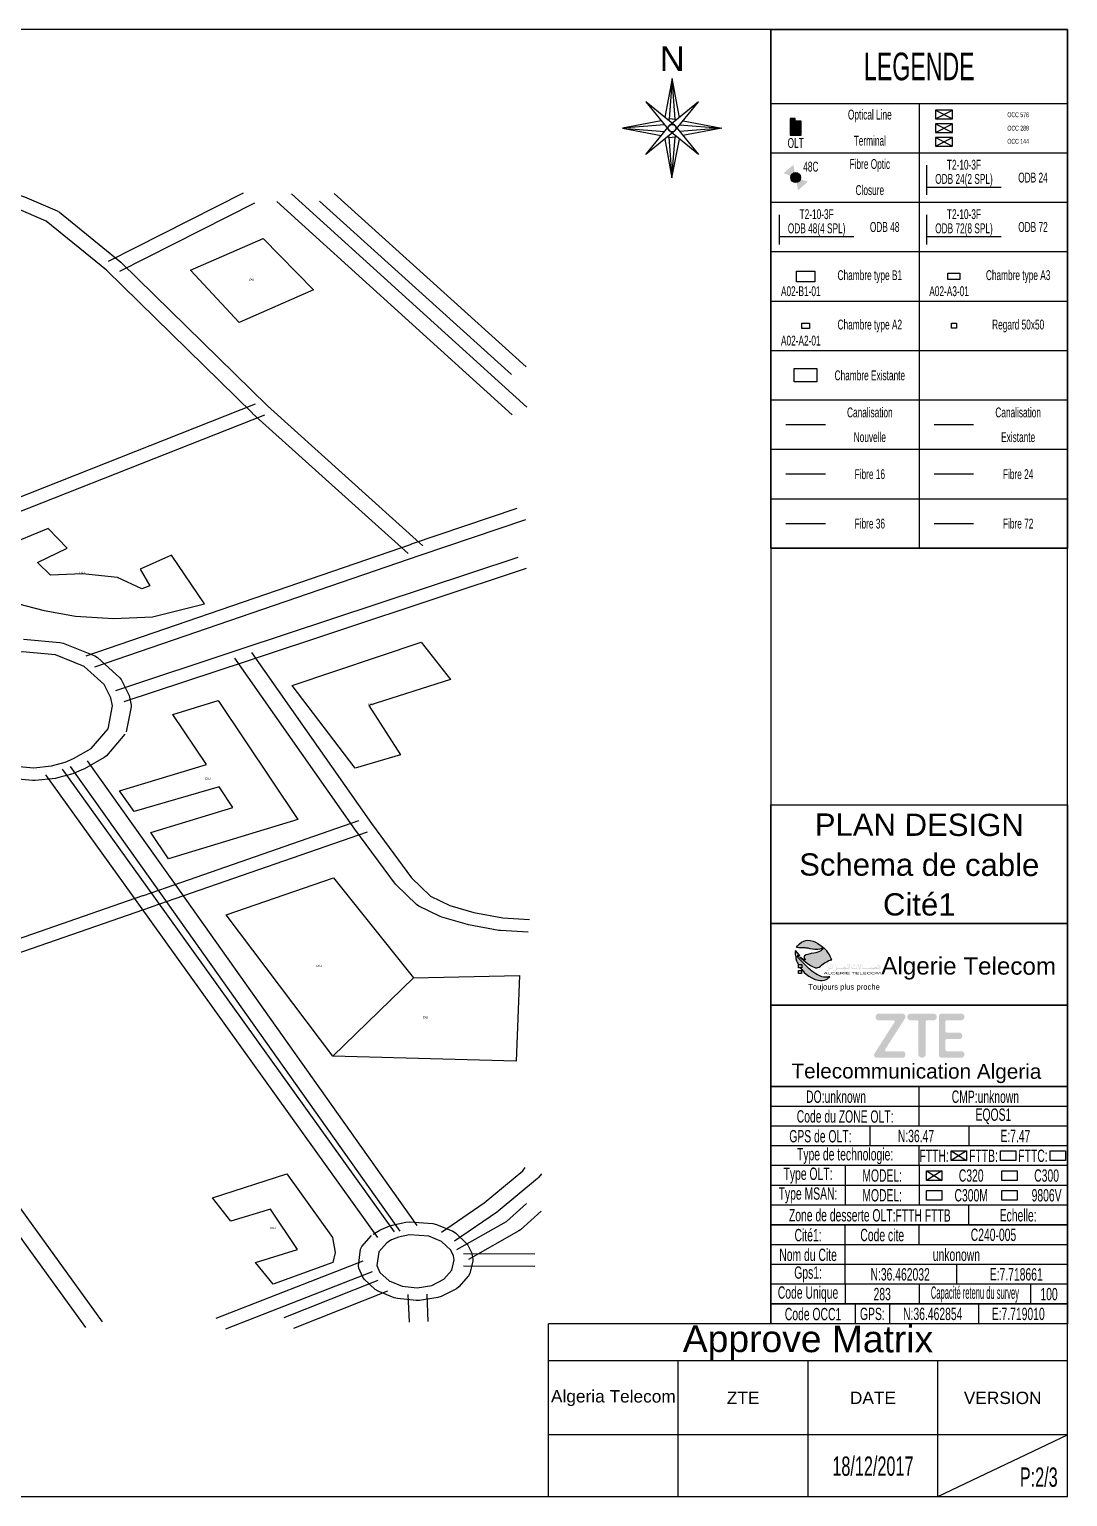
# Model space of a CAD drawing. Header units: millimetres. Extents: x -2012 to 1398, y -1200 to 746.
# Drawn here: x -1000 to -580, y -297 to 297 of the extents above; entities that cross this region are included whole.
import ezdxf
from ezdxf.enums import TextEntityAlignment as Align

# ---------------------------------------------------------------- set-up
doc = ezdxf.new("R2010")
doc.units = ezdxf.units.MM
doc.styles.get("Standard").update_dxf_attribs({"font": 'arial.ttf'})

# ---------------------------------------------------------------- blocks, each defined once
blk = doc.blocks.new('OLT')
at = {"true_color": 0x0000ff}
blk.add_hatch(color=5, dxfattribs=at).paths.add_polyline_path([(-1.07, -1.53), (1.17, -1.53), (1.17, 1.25), (-0.02, 1.25), (-0.02, 1.79), (-1.07, 1.79)], flags=0)
at = {"color": 5, "true_color": 0x0000ff}
blk.add_lwpolyline([(-1.07, 1.79), (-1.07, -1.53), (1.17, -1.53), (1.17, 1.25), (-0.02, 1.25), (-0.02, 1.79)], close=True, dxfattribs=at)
blk = doc.blocks.new('JOINT CLOSURE')
at = {"lineweight": 25, "true_color": 0xff0000}
h = blk.add_hatch(color=1, dxfattribs=at)
h.paths.add_polyline_path([(0, 0), (-0.46, 2.58), (-2.48, 0.86)], flags=0)
h.paths.add_polyline_path([(2.48, -0.86), (0, 0), (0.46, -2.58)], flags=0)
h = blk.add_hatch(color=1, dxfattribs=at)
edge = h.paths.add_edge_path(flags=0)
edge.add_arc((0, 0), 1.01, 180, 360)
edge.add_arc((0, 0), 1.01, 0, 180)
at = {"color": 12, "lineweight": 25, "true_color": 0xcc0000}
blk.add_circle((0, 0), 1.01, dxfattribs=at)
blk = doc.blocks.new('AT LOGO')
at = {"linetype": 'Continuous', "true_color": 0x0000ff}
h = blk.add_hatch(color=5, dxfattribs=at)
h.paths.add_polyline_path([(9.49, -4.04), (9.01, -3.78), (8.54, -3.58), (7.95, -3.43), (7.42, -3.39), (7.03, -3.41), (6.64, -3.53), (6.19, -3.75), (5.76, -4.07), (5.37, -4.49), (5.15, -4.85), (5.32, -4.87), (5.67, -4.89), (6.01, -4.9), (6.48, -4.9), (6.95, -4.94), (7.12, -4.96), (7.55, -5), (7.94, -5.1), (8.39, -5.21), (8.88, -5.27), (9.46, -5.27), (9.88, -5.18), (10.16, -5.09), (10.44, -4.9), (10.55, -4.77), (10.19, -4.52)], flags=0)
h.paths.add_polyline_path([(9.41, -10.38), (9.07, -10.18), (8.69, -9.92), (8.46, -9.76), (8.18, -9.54), (7.99, -9.38), (7.75, -9.15), (7.6, -9.02), (7.37, -8.81), (7.16, -8.61), (6.98, -8.43), (6.73, -8.18), (5.98, -7.41), (5.39, -6.81), (5.33, -6.69), (5.33, -6.6), (5.37, -6.59), (5.49, -6.6), (5.62, -6.64), (5.5, -6.56), (5.46, -6.51), (5.44, -6.48), (5.43, -6.42), (5.46, -6.41), (5.51, -6.41), (5.58, -6.43), (5.83, -6.45), (5.74, -6.31), (4.99, -5.47), (4.96, -5.45), (4.96, -5.47), (4.92, -5.8), (4.92, -6.26), (5, -6.79), (5.04, -7.07), (5.2, -7.56), (5.28, -7.8), (5.56, -8.3), (6.24, -8.3), (6.24, -8.93), (5.93, -8.93), (6.22, -9.3), (6.57, -9.72), (6.74, -9.92), (7.09, -10.24), (7.69, -10.66), (8.28, -11.01), (8.51, -11.14), (8.96, -11.32), (9.6, -11.47), (9.99, -11.51), (10.39, -11.51), (10.75, -11.47), (11.06, -11.38), (11.28, -11.26), (11.46, -11.16), (11.64, -11.01), (11.72, -10.94), (11.91, -10.75), (11.67, -10.8), (11.44, -10.86), (11.17, -10.86), (10.93, -10.86), (10.68, -10.83), (10.32, -10.75), (10, -10.65), (9.72, -10.52)], flags=0)
at = {"true_color": 0x009900}
h = blk.add_hatch(color=94, dxfattribs=at)
h.paths.add_polyline_path([(12.24, -7.18), (12, -6.67), (11.75, -6.22), (11.49, -5.84), (11.27, -5.54), (11.07, -5.31), (10.85, -5.08), (10.64, -4.84), (10.38, -5.27), (10.08, -5.51), (9.81, -5.67), (9.51, -5.81), (9.07, -5.93), (8.7, -5.99), (8.13, -6.06), (7.45, -6.24), (7.1, -6.33), (6.8, -6.54), (6.72, -6.67), (6.7, -6.75), (6.7, -6.82), (6.74, -6.9), (6.88, -7.11), (6.94, -7.18), (6.94, -7.24), (6.93, -7.3), (6.9, -7.34), (6.85, -7.34), (6.75, -7.33), (6.69, -7.29), (5.81, -6.8), (6.56, -7.41), (7.32, -8.04), (8.01, -8.49), (8.51, -8.78), (8.88, -8.92), (9.02, -8.95), (9.3, -8.95), (9.51, -8.92), (9.78, -8.8), (10.02, -8.63), (10.16, -8.52), (10.25, -8.43), (10.65, -8.11), (10.99, -7.88), (11.27, -7.72), (11.54, -7.56), (11.74, -7.47), (11.95, -7.38), (12.06, -7.34), (12.14, -7.33), (12.3, -7.35)], flags=0)
h.paths.add_polyline_path([(6.24, -8.3), (5.56, -8.3), (5.56, -8.93), (6.24, -8.93)], flags=0)
h.paths.add_polyline_path([(6.19, -9.49), (5.57, -9.49), (5.57, -10.08), (6.19, -10.08)], flags=0)
at = {"linetype": 'Continuous', "true_color": 0x0000ff}
h = blk.add_hatch(color=5, dxfattribs=at)
h.paths.add_polyline_path([(12.18, -8.87), (12.17, -8.83), (12.17, -8.81), (12.16, -8.77), (12.14, -8.73), (12.1, -8.68), (12.09, -8.66), (12.08, -8.66), (12.02, -8.79), (12.05, -8.83), (12.05, -8.83), (12.07, -8.86), (12.08, -8.87), (12.09, -8.88), (12.1, -8.92), (12.11, -8.96), (12.12, -8.96), (12.12, -9.05), (11.78, -9.05), (11.78, -8.94), (11.77, -8.9), (11.77, -8.89), (11.75, -8.83), (11.71, -8.77), (11.68, -8.74), (11.65, -8.71), (11.65, -8.71), (11.64, -8.71), (11.63, -8.73), (11.62, -8.76), (11.62, -8.78), (11.6, -8.83), (11.6, -8.83), (11.62, -8.86), (11.63, -8.87), (11.64, -8.89), (11.66, -8.92), (11.68, -8.94), (11.69, -8.97), (11.71, -9.04), (11.72, -9.04), (11.72, -9.12), (11.71, -9.12), (11.71, -9.13), (11.7, -9.16), (11.69, -9.18), (11.67, -9.21), (11.65, -9.24), (11.65, -9.25), (11.6, -9.3), (11.58, -9.32), (11.54, -9.35), (11.51, -9.37), (11.47, -9.4), (11.41, -9.43), (11.38, -9.44), (11.32, -9.46), (11.21, -9.46), (11.07, -9.43), (11.06, -9.43), (11.05, -9.44), (11.05, -9.45), (11.05, -9.46), (11.05, -9.47), (11.1, -9.48), (11.15, -9.51), (11.27, -9.54), (11.33, -9.56), (11.43, -9.56), (11.47, -9.54), (11.5, -9.53), (11.53, -9.51), (11.56, -9.49), (11.59, -9.47), (11.63, -9.44), (11.67, -9.4), (11.7, -9.37), (11.71, -9.35), (11.74, -9.32), (11.75, -9.28), (11.77, -9.25), (11.78, -9.22), (11.78, -9.17), (12.18, -9.17)], flags=0)
h.paths.add_polyline_path([(12.44, -8.85), (12.43, -8.73), (12.39, -8.36), (12.37, -8.21), (12.37, -8.2), (12.37, -8.2), (12.29, -8.34), (12.29, -8.37), (12.3, -8.48), (12.32, -8.59), (12.34, -8.81), (12.35, -8.86), (12.35, -8.91), (12.35, -8.98), (12.36, -8.98), (12.36, -9.16), (12.35, -9.16), (12.35, -9.19), (12.36, -9.2), (12.37, -9.2), (12.37, -9.19), (12.38, -9.19), (12.39, -9.16), (12.4, -9.15), (12.42, -9.1), (12.43, -9.07), (12.44, -9.03)], flags=0)
h.paths.add_polyline_path([(12.08, -8.47), (12.09, -8.46), (12.09, -8.45), (12.09, -8.44), (12.09, -8.44), (12.07, -8.45), (12.07, -8.45), (12.01, -8.45), (12.01, -8.45), (12, -8.44), (11.97, -8.43), (11.96, -8.42), (11.94, -8.41), (11.94, -8.41), (11.94, -8.39), (11.94, -8.39), (11.97, -8.38), (11.97, -8.38), (12.01, -8.38), (12.01, -8.38), (12.04, -8.4), (12.05, -8.4), (12.06, -8.37), (12.06, -8.33), (12.04, -8.31), (12, -8.31), (11.98, -8.32), (11.96, -8.34), (11.93, -8.36), (11.93, -8.37), (11.91, -8.39), (11.9, -8.4), (11.9, -8.41), (11.9, -8.44), (11.91, -8.46), (11.91, -8.46), (11.93, -8.48), (11.93, -8.48), (11.93, -8.49), (11.92, -8.49), (11.9, -8.51), (11.88, -8.52), (11.87, -8.53), (11.87, -8.55), (11.88, -8.55), (11.93, -8.53), (11.96, -8.52), (11.98, -8.51), (12.04, -8.5), (12.06, -8.48)], flags=0)
h.paths.add_polyline_path([(13.05, -8.36), (12.99, -8.48), (13.13, -8.55), (13.19, -8.43)], flags=0)
h.paths.add_polyline_path([(13.2, -8.72), (13.17, -8.71), (13.13, -8.83), (13.17, -8.89), (13.21, -8.94), (13.23, -8.99), (13.24, -9.05), (13.24, -9.12), (13.23, -9.15), (13.19, -9.23), (13.13, -9.3), (13.09, -9.33), (13.07, -9.35), (13.01, -9.39), (13, -9.4), (12.93, -9.44), (12.85, -9.46), (12.74, -9.46), (12.74, -9.46), (12.6, -9.43), (12.58, -9.43), (12.57, -9.45), (12.57, -9.46), (12.58, -9.47), (12.69, -9.51), (12.76, -9.54), (12.86, -9.56), (12.95, -9.56), (13.03, -9.53), (13.09, -9.49), (13.15, -9.45), (13.23, -9.37), (13.25, -9.34), (13.28, -9.29), (13.3, -9.25), (13.3, -9.22), (13.3, -9.17), (15.69, -9.17), (15.69, -8.99), (15.6, -8.4), (15.64, -8.4), (15.64, -8.37), (15.65, -8.31), (15.65, -8.25), (15.62, -8.23), (15.56, -8.21), (15.53, -8.17), (15.53, -8.15), (15.52, -8.14), (15.51, -8.14), (15.5, -8.16), (15.49, -8.21), (15.48, -8.27), (15.52, -8.36), (15.52, -8.38), (15.53, -8.48), (15.55, -8.65), (15.58, -8.81), (15.61, -9.05), (15.3, -9.05), (15.24, -9), (15.18, -8.94), (15.08, -8.85), (15, -8.79), (14.95, -8.75), (14.9, -8.73), (14.85, -8.71), (14.77, -8.71), (14.73, -8.72), (14.7, -8.73), (14.67, -8.76), (14.66, -8.78), (14.64, -8.8), (14.61, -8.85), (14.61, -8.86), (14.74, -8.86), (14.77, -8.86), (14.86, -8.89), (14.97, -8.95), (15.08, -9.05), (13.3, -9.05), (13.3, -8.94), (13.3, -8.9), (13.28, -8.83)], flags=0)
h.paths.add_polyline_path([(14.95, -9.35), (14.82, -9.28), (14.76, -9.39), (14.89, -9.47)], flags=0)
h.paths.add_polyline_path([(15.95, -8.85), (15.91, -8.35), (15.89, -8.21), (15.88, -8.2), (15.88, -8.2), (15.81, -8.33), (15.8, -8.34), (15.8, -8.37), (15.85, -8.81), (15.87, -8.98), (15.87, -9.19), (15.87, -9.2), (15.89, -9.2), (15.92, -9.13), (15.93, -9.1), (15.95, -9.02)], flags=0)
h.paths.add_polyline_path([(17.42, -8.87), (17.4, -8.79), (17.39, -8.74), (17.37, -8.7), (17.36, -8.69), (17.35, -8.68), (17.34, -8.66), (17.33, -8.65), (17.33, -8.65), (17.32, -8.67), (17.3, -8.71), (17.27, -8.78), (17.27, -8.78), (17.28, -8.79), (17.31, -8.82), (17.32, -8.84), (17.33, -8.86), (17.34, -8.88), (17.36, -8.94), (17.36, -8.94), (17.36, -9.03), (16.61, -9.03), (16.56, -9.02), (16.48, -9), (16.45, -8.98), (16.42, -8.95), (16.4, -8.93), (16.39, -8.91), (16.38, -8.88), (16.37, -8.88), (16.37, -8.81), (16.38, -8.81), (16.39, -8.76), (16.42, -8.69), (16.42, -8.67), (16.4, -8.66), (16.38, -8.69), (16.37, -8.71), (16.34, -8.76), (16.33, -8.81), (16.32, -8.84), (16.31, -8.87), (16.31, -8.96), (16.33, -9.03), (16.37, -9.08), (16.39, -9.1), (16.42, -9.13), (16.48, -9.15), (16.52, -9.16), (16.58, -9.17), (17.42, -9.17)], flags=0)
h.paths.add_polyline_path([(16.87, -8.54), (16.73, -8.47), (16.67, -8.58), (16.81, -8.65)], flags=0)
h.paths.add_polyline_path([(17.05, -8.46), (16.92, -8.39), (16.86, -8.51), (16.99, -8.58)], flags=0)
h.paths.add_polyline_path([(17.68, -8.37), (17.61, -8.3), (17.55, -8.25), (17.51, -8.25), (17.49, -8.28), (17.49, -8.3), (17.49, -8.41), (17.5, -8.42), (17.51, -8.45), (17.53, -8.48), (17.56, -8.51), (17.62, -8.57), (17.64, -8.59), (17.65, -8.59), (17.68, -8.59), (17.71, -8.58), (17.74, -8.58), (17.74, -8.59), (17.75, -8.6), (17.76, -8.61), (17.77, -8.62), (17.79, -8.64), (17.79, -8.65), (17.81, -8.66), (17.81, -8.68), (17.83, -8.71), (17.84, -8.72), (17.86, -8.75), (17.97, -8.94), (17.97, -8.96), (17.94, -9), (17.87, -9.06), (17.8, -9.11), (17.75, -9.13), (17.74, -9.19), (17.73, -9.22), (17.73, -9.28), (17.85, -9.28), (17.98, -9.26), (18.08, -9.24), (18.1, -9.24), (18.1, -9.21), (18.1, -9.09), (18.09, -9.03), (18.05, -8.96), (18.05, -8.94), (18.09, -8.87), (18.12, -8.8), (18.15, -8.73), (18.16, -8.66), (18.16, -8.63), (18.17, -8.55), (18.17, -8.47), (18.21, -8.48), (18.22, -8.48), (18.25, -8.36), (18.25, -8.34), (18.17, -8.3), (18.14, -8.28), (18.13, -8.27), (18.12, -8.25), (18.12, -8.24), (18.11, -8.24), (18.1, -8.24), (18.1, -8.24), (18.07, -8.32), (18.07, -8.35), (18.07, -8.41), (18.1, -8.43), (18.1, -8.43), (18.1, -8.57), (18.09, -8.66), (18.05, -8.8), (18.03, -8.86), (18.02, -8.87), (18.01, -8.87), (17.96, -8.78), (17.9, -8.68), (17.8, -8.52)], flags=0)
h.paths.add_polyline_path([(18.01, -9.01), (18.01, -9.01), (18.01, -9.02), (18.01, -9.03), (18.03, -9.06), (18.03, -9.07), (18.04, -9.08), (18.04, -9.08), (18.04, -9.12), (18.04, -9.12), (18.03, -9.13), (18.02, -9.13), (18, -9.14), (17.97, -9.14), (17.97, -9.15), (17.85, -9.15), (17.85, -9.14), (17.86, -9.14), (17.87, -9.14), (17.89, -9.12), (17.95, -9.07), (17.99, -9.03)], flags=0)
h.paths.add_polyline_path([(18.44, -8.31), (18.42, -8.22), (18.42, -8.21), (18.41, -8.21), (18.31, -8.36), (18.34, -8.39), (18.35, -8.41), (18.37, -8.45), (18.39, -8.51), (18.4, -8.66), (18.42, -8.93), (18.43, -9.02), (18.44, -9.06), (18.45, -9.08), (18.46, -9.1), (18.48, -9.13), (18.49, -9.15), (18.51, -9.16), (18.54, -9.17), (20.26, -9.17), (20.29, -9.16), (20.32, -9.15), (20.34, -9.13), (20.35, -9.13), (20.35, -9.13), (20.41, -9.16), (20.45, -9.17), (21.84, -9.17), (21.84, -8.87), (21.83, -8.81), (21.82, -8.78), (21.8, -8.74), (21.77, -8.7), (21.76, -8.67), (21.75, -8.67), (21.75, -8.68), (21.69, -8.8), (21.69, -8.8), (21.72, -8.83), (21.72, -8.84), (21.74, -8.86), (21.75, -8.88), (21.76, -8.91), (21.77, -8.93), (21.78, -8.96), (21.78, -8.96), (21.78, -9.05), (21.45, -9.05), (21.45, -8.92), (21.44, -8.88), (21.42, -8.85), (21.4, -8.82), (21.39, -8.81), (21.36, -8.79), (21.34, -8.77), (21.29, -8.76), (21.17, -8.76), (21.11, -8.77), (21.04, -8.8), (20.99, -8.83), (20.93, -8.87), (20.86, -8.92), (20.76, -8.97), (20.69, -9), (20.64, -9.01), (20.61, -9.02), (20.58, -9.03), (20.49, -9.03), (20.46, -9.02), (20.45, -9.01), (20.44, -9.01), (20.4, -8.97), (20.4, -8.96), (20.39, -8.95), (20.38, -8.94), (20.37, -8.91), (20.35, -8.88), (20.35, -8.85), (20.34, -8.83), (20.34, -8.82), (20.33, -8.81), (20.33, -8.81), (20.32, -8.82), (20.3, -8.85), (20.3, -8.89), (20.31, -8.94), (20.31, -8.96), (20.3, -8.99), (20.29, -9.01), (20.28, -9.01), (20.26, -9.02), (20.24, -9.05), (18.55, -9.05), (18.52, -9), (18.5, -8.96), (18.48, -8.82), (18.47, -8.66), (18.46, -8.45)], flags=0)
h.paths.add_polyline_path([(20.8, -9.03), (20.81, -9.03), (20.88, -8.99), (20.96, -8.95), (21, -8.93), (21.01, -8.93), (21.07, -8.91), (21.11, -8.9), (21.11, -8.9), (21.21, -8.9), (21.21, -8.9), (21.23, -8.91), (21.26, -8.92), (21.27, -8.92), (21.28, -8.93), (21.29, -8.93), (21.31, -8.94), (21.31, -8.95), (21.32, -8.95), (21.32, -9), (21.31, -9), (21.3, -9.01), (21.29, -9.01), (21.28, -9.02), (21.23, -9.03), (21.23, -9.03), (20.8, -9.03)], flags=0)
h.paths.add_polyline_path([(22.06, -8.36), (22.05, -8.22), (22.04, -8.2), (22.04, -8.2), (21.97, -8.34), (21.96, -8.35), (21.96, -8.37), (22.01, -8.82), (22.02, -8.98), (22.02, -9.2), (22.03, -9.2), (22.05, -9.2), (22.08, -9.13), (22.09, -9.1), (22.11, -9.03), (22.11, -8.86)], flags=0)
h.paths.add_polyline_path([(21.84, -8.39), (21.71, -8.32), (21.64, -8.44), (21.78, -8.51)], flags=0)
h.paths.add_polyline_path([(21.66, -8.47), (21.52, -8.4), (21.46, -8.51), (21.6, -8.58)], flags=0)
h.paths.add_polyline_path([(22.07, -9.34), (22.06, -9.33), (22.05, -9.32), (22.01, -9.32), (21.99, -9.33), (21.97, -9.34), (21.93, -9.39), (21.91, -9.42), (21.91, -9.46), (21.92, -9.47), (21.92, -9.48), (21.93, -9.48), (21.94, -9.49), (21.95, -9.5), (21.95, -9.5), (21.94, -9.5), (21.92, -9.51), (21.92, -9.51), (21.9, -9.52), (21.89, -9.53), (21.88, -9.54), (21.88, -9.56), (21.89, -9.56), (21.91, -9.55), (22.02, -9.52), (22.05, -9.51), (22.07, -9.49), (22.09, -9.48), (22.09, -9.48), (22.1, -9.47), (22.1, -9.45), (22.09, -9.45), (22.08, -9.46), (22.08, -9.46), (22.02, -9.46), (22.02, -9.46), (22, -9.45), (21.97, -9.43), (21.96, -9.43), (21.95, -9.42), (21.95, -9.41), (21.96, -9.4), (21.96, -9.4), (21.97, -9.4), (21.97, -9.39), (22.02, -9.39), (22.02, -9.4), (22.03, -9.4), (22.04, -9.41), (22.05, -9.41), (22.05, -9.41), (22.06, -9.4), (22.06, -9.4), (22.07, -9.39)], flags=0)
at = {"color": 5, "linetype": 'ByBlock', "true_color": 0x0000ff}
for p, q in [((4.96, -5.47), (4.92, -5.8)), ((4.92, -5.8), (4.92, -6.26)), ((4.92, -6.26), (5, -6.79)), ((5, -6.79), (5.04, -7.07)), ((5.04, -7.07), (5.2, -7.56)), ((5.2, -7.56), (5.28, -7.8)), ((5.28, -7.8), (5.56, -8.3))]:
    blk.add_line(p, q, dxfattribs=at)
at = {"color": 5, "linetype": 'Continuous', "true_color": 0x0000ff}
for p, q in [((4.99, -5.47), (4.96, -5.45)), ((4.96, -5.45), (4.96, -5.47)), ((5.74, -6.31), (4.99, -5.47)), ((5.33, -6.64), (5.34, -6.6)), ((5.33, -6.69), (5.33, -6.64)), ((5.39, -6.81), (5.33, -6.69)), ((5.34, -6.6), (5.37, -6.59)), ((5.37, -6.59), (5.49, -6.6)), ((5.98, -7.41), (5.39, -6.81)), ((5.43, -6.42), (5.46, -6.41)), ((5.43, -6.44), (5.43, -6.42)), ((5.44, -6.48), (5.43, -6.44)), ((5.46, -6.51), (5.44, -6.48)), ((5.46, -6.41), (5.51, -6.41)), ((5.5, -6.56), (5.46, -6.51)), ((5.49, -6.6), (5.62, -6.64)), ((5.62, -6.64), (5.5, -6.56)), ((5.51, -6.41), (5.58, -6.43)), ((5.58, -6.43), (5.83, -6.45)), ((5.83, -6.45), (5.74, -6.31)), ((6.73, -8.18), (5.98, -7.41)), ((6.98, -8.43), (6.73, -8.18)), ((7.16, -8.61), (6.98, -8.43)), ((7.37, -8.81), (7.16, -8.61)), ((7.6, -9.02), (7.37, -8.81)), ((5.93, -8.93), (6.22, -9.3)), ((6.22, -9.3), (6.57, -9.72)), ((6.57, -9.72), (6.74, -9.92)), ((6.74, -9.92), (7.09, -10.24)), ((7.09, -10.24), (7.69, -10.66)), ((7.75, -9.15), (7.6, -9.02)), ((7.69, -10.66), (8.28, -11.01)), ((7.99, -9.38), (7.75, -9.15)), ((8.18, -9.54), (7.99, -9.38)), ((8.46, -9.76), (8.18, -9.54)), ((8.28, -11.01), (8.51, -11.14)), ((8.69, -9.92), (8.46, -9.76)), ((8.51, -11.14), (8.96, -11.32)), ((9.07, -10.18), (8.69, -9.92)), ((8.96, -11.32), (9.6, -11.47)), ((9.41, -10.38), (9.07, -10.18)), ((9.72, -10.52), (9.41, -10.38)), ((9.6, -11.47), (9.99, -11.51)), ((10, -10.65), (9.72, -10.52)), ((9.99, -11.51), (10.39, -11.51)), ((10.32, -10.75), (10, -10.65)), ((10.68, -10.83), (10.32, -10.75)), ((10.39, -11.51), (10.75, -11.47)), ((10.93, -10.86), (10.68, -10.83)), ((10.75, -11.47), (11.06, -11.38)), ((11.17, -10.86), (10.93, -10.86)), ((11.06, -11.38), (11.28, -11.26)), ((11.44, -10.86), (11.17, -10.86)), ((11.28, -11.26), (11.46, -11.16)), ((11.67, -10.8), (11.44, -10.86)), ((11.46, -11.16), (11.64, -11.01)), ((11.64, -11.01), (11.72, -10.94)), ((11.91, -10.75), (11.67, -10.8)), ((11.72, -10.94), (11.91, -10.75))]:
    blk.add_line(p, q, dxfattribs=at)
at = {"color": 5, "true_color": 0x0000ff}
for p, q in [((5.15, -4.85), (5.37, -4.49)), ((5.32, -4.87), (5.15, -4.85)), ((5.67, -4.89), (5.32, -4.87)), ((5.37, -4.49), (5.76, -4.07)), ((6.01, -4.9), (5.67, -4.89)), ((5.76, -4.07), (6.19, -3.75)), ((6.48, -4.9), (6.01, -4.9)), ((6.19, -3.75), (6.64, -3.53)), ((6.95, -4.94), (6.48, -4.9)), ((6.64, -3.53), (7.03, -3.41)), ((7.12, -4.96), (6.95, -4.94)), ((7.03, -3.41), (7.42, -3.39)), ((7.55, -5), (7.12, -4.96)), ((7.42, -3.39), (7.95, -3.43)), ((7.94, -5.1), (7.55, -5)), ((8.39, -5.21), (7.94, -5.1)), ((7.95, -3.43), (8.54, -3.58)), ((8.88, -5.27), (8.39, -5.21)), ((8.54, -3.58), (9.01, -3.78)), ((9.46, -5.27), (8.88, -5.27)), ((9.01, -3.78), (9.49, -4.04)), ((9.88, -5.18), (9.46, -5.27)), ((9.49, -4.04), (10.19, -4.52)), ((10.16, -5.09), (9.88, -5.18)), ((10.44, -4.9), (10.16, -5.09)), ((10.19, -4.52), (10.55, -4.77)), ((10.55, -4.77), (10.44, -4.9))]:
    blk.add_line(p, q, dxfattribs=at)
at = {"color": 92, "lineweight": -3, "true_color": 0x00cc00}
for p, q in [((9.07, -5.93), (8.7, -5.99)), ((9.51, -5.81), (9.07, -5.93)), ((9.81, -5.67), (9.51, -5.81)), ((10.08, -5.51), (9.81, -5.67)), ((10.38, -5.27), (10.08, -5.51)), ((10.64, -4.84), (10.38, -5.27)), ((10.85, -5.08), (10.64, -4.84)), ((10.64, -4.84), (10.64, -4.84)), ((11.07, -5.31), (10.85, -5.08)), ((11.27, -5.54), (11.07, -5.31)), ((11.49, -5.84), (11.27, -5.54)), ((11.75, -6.22), (11.49, -5.84)), ((5.56, -8.3), (6.24, -8.3)), ((5.56, -8.93), (5.56, -8.3)), ((6.69, -7.29), (5.81, -6.8)), ((5.81, -6.8), (6.56, -7.41)), ((6.24, -8.3), (6.24, -8.93)), ((6.56, -7.41), (7.32, -8.04)), ((6.75, -7.33), (6.69, -7.29)), ((6.72, -6.67), (6.7, -6.75)), ((6.7, -6.75), (6.7, -6.82)), ((6.7, -6.82), (6.74, -6.9)), ((6.8, -6.54), (6.72, -6.67)), ((6.74, -6.9), (6.88, -7.11)), ((6.85, -7.34), (6.75, -7.33)), ((7.1, -6.33), (6.8, -6.54)), ((6.9, -7.34), (6.85, -7.34)), ((6.88, -7.11), (6.94, -7.18)), ((6.93, -7.3), (6.9, -7.34)), ((6.94, -7.24), (6.93, -7.3)), ((6.94, -7.18), (6.94, -7.24)), ((7.45, -6.24), (7.1, -6.33)), ((7.32, -8.04), (8.01, -8.49)), ((8.13, -6.06), (7.45, -6.24)), ((8.01, -8.49), (8.51, -8.78)), ((8.7, -5.99), (8.13, -6.06)), ((8.51, -8.78), (8.88, -8.92)), ((9.51, -8.92), (9.78, -8.8)), ((9.78, -8.8), (10.02, -8.63)), ((10.02, -8.63), (10.16, -8.52)), ((10.16, -8.52), (10.25, -8.43)), ((10.25, -8.43), (10.65, -8.11)), ((10.65, -8.11), (10.99, -7.88)), ((10.99, -7.88), (11.27, -7.72)), ((11.27, -7.72), (11.54, -7.56)), ((11.54, -7.56), (11.74, -7.47)), ((11.74, -7.47), (11.95, -7.38)), ((12, -6.67), (11.75, -6.22)), ((11.95, -7.38), (12.06, -7.34)), ((12.24, -7.18), (12, -6.67)), ((12.06, -7.34), (12.14, -7.33)), ((12.14, -7.33), (12.3, -7.35)), ((12.3, -7.35), (12.24, -7.18)), ((6.24, -8.93), (5.56, -8.93)), ((5.57, -9.49), (6.19, -9.49)), ((5.57, -10.08), (5.57, -9.49)), ((6.19, -10.08), (5.57, -10.08)), ((6.19, -9.49), (6.19, -10.08)), ((8.88, -8.92), (9.02, -8.95)), ((9.02, -8.95), (9.3, -8.95)), ((9.3, -8.95), (9.51, -8.92))]:
    blk.add_line(p, q, dxfattribs=at)
at = {"ltscale": 0.2}
blk.add_text('Algerie Telecom', height=3.5, rotation=359.884, dxfattribs=at).set_placement((22.33, -10.29))
at = {"color": 94, "true_color": 0x009900, "width": 1.8}
blk.add_text('ALGERIE TELECOM', height=0.4867, dxfattribs=at).set_placement((10.67, -10.29))
at = {"color": 5, "linetype": 'Continuous', "true_color": 0x0000ff}
blk.add_text('Toujours plus proche', height=1.1124, dxfattribs=at).set_placement((7.52, -13.37))
blk = doc.blocks.new('ZTE LOGO')
at = {"true_color": 0x0066cc}
h = blk.add_hatch(color=152, dxfattribs=at)
edge = h.paths.add_edge_path(flags=0)
edge.add_arc((26.6, -2.36), 0.624, 340.3713, 439.47)
edge.add_line((26.72, -1.75), (21.7, -1.75))
edge.add_arc((21.7, -2.15), 0.403, 90, 124.8026)
edge.add_arc((21.87, -2.4), 0.713, 124.8026, 246.0414)
edge.add_line((21.59, -3.06), (24.74, -3.06))
edge.add_arc((24.76, -3.32), 0.263, -37.668, 95.2063, ccw=False)
edge.add_line((24.97, -3.48), (20.88, -9.91))
edge.add_arc((21.03, -10), 0.168, 147.5696, 166.7577)
edge.add_arc((21.43, -10.1), 0.585, 166.7577, 246.7557)
edge.add_arc((21.27, -10.48), 0.168, 246.7557, 270)
edge.add_line((21.27, -10.65), (26.75, -10.65))
edge.add_arc((26.75, -10.48), 0.168, 270, 301.3266)
edge.add_arc((26.46, -10), 0.733, 301.3266, 420.2615)
edge.add_arc((26.74, -9.51), 0.168, 60.2615, 90)
edge.add_line((26.74, -9.34), (23.31, -9.34))
edge.add_arc((23.31, -9.1), 0.234, 136.9789, 270.9901, ccw=False)
edge.add_line((23.14, -8.94), (27.19, -2.57))
edge = h.paths.add_edge_path(flags=0)
edge.add_arc((31.57, -3.34), 0.282, 89.0465, 172.1994, ccw=False)
edge.add_line((31.57, -3.06), (33.09, -3.06))
edge.add_arc((32.85, -2.4), 0.697, 290.3968, 430.0648)
edge.add_line((33.08, -1.75), (28.05, -1.75))
edge.add_arc((28.28, -2.4), 0.697, 109.8891, 249.5896)
edge.add_line((28.04, -3.06), (29.52, -3.06))
edge.add_arc((29.53, -3.34), 0.282, -6.4671, 92.287, ccw=False)
edge.add_line((29.81, -3.37), (29.81, -10.09))
edge.add_arc((29.98, -10.09), 0.168, 180, 202.0682)
edge.add_arc((30.55, -9.86), 0.786, 202.0682, 268.4705)
edge.add_line((30.53, -10.65), (30.57, -10.65))
edge.add_arc((30.55, -9.86), 0.786, 271.5295, 336.5638)
edge.add_arc((31.12, -10.11), 0.168, 336.5638, 360)
edge.add_line((31.29, -10.11), (31.29, -3.3))
edge = h.paths.add_edge_path(flags=0)
edge.add_line((35.26, -5.2), (35.26, -3.39))
edge.add_arc((35.59, -3.39), 0.336, 90, 180, ccw=False)
edge.add_line((35.59, -3.06), (38.65, -3.06))
edge.add_arc((38.48, -2.4), 0.676, 284.7167, 436.0783)
edge.add_line((38.64, -1.75), (34.41, -1.75))
edge.add_arc((34.48, -2.24), 0.498, 97.4126, 173.1021)
edge.add_line((33.98, -2.18), (33.98, -10.22))
edge.add_arc((34.49, -10.13), 0.52, 189.4263, 262.2716)
edge.add_line((34.42, -10.65), (38.65, -10.65))
edge.add_arc((38.48, -9.99), 0.676, 284.7167, 436.0783)
edge.add_line((38.64, -9.34), (35.59, -9.34))
edge.add_arc((35.59, -9), 0.336, 180, 270, ccw=False)
edge.add_line((35.26, -9), (35.26, -7.24))
edge.add_arc((35.66, -7.24), 0.403, 90, 180, ccw=False)
edge.add_line((35.66, -6.84), (38.3, -6.84))
edge.add_arc((38.06, -6.22), 0.663, 291.6587, 429.5493)
edge.add_line((38.29, -5.6), (35.66, -5.6))
edge.add_arc((35.66, -5.2), 0.403, 180, 270, ccw=False)
at = {"ltscale": 0.2}
blk.add_text('Telecommunication Algeria ', height=3, rotation=359.884, dxfattribs=at).set_placement((30, -14.88), align=Align.CENTER)
blk = doc.blocks.new('main_block')
for p, q in [((-700.01, 297), (-700.01, -227)), ((-700.01, 267), (-580.01, 267)), ((-640.01, 267), (-640.01, 147)), ((-700.01, 247), (-580.01, 247)), ((-700.01, 227), (-580.01, 227)), ((-700.01, 207), (-580.01, 207)), ((-700.01, 187), (-580.01, 187)), ((-700.01, 167), (-580.01, 167)), ((-700.01, 147), (-580.01, 147)), ((-640.01, 147), (-640.01, 127)), ((-700.01, 127), (-580.01, 127)), ((-640.01, 127), (-640.01, 87)), ((-700.01, 107), (-580.01, 107)), ((-700.01, 87), (-580.01, 87)), ((-700.01, 87), (-580.01, 87)), ((-640.01, -147), (-640.01, -131)), ((-580.01, -139), (-700.01, -139)), ((-580.01, -147), (-700.01, -147)), ((-660.01, -147), (-660.01, -155)), ((-620.01, -147), (-620.01, -155)), ((-580.01, -155), (-700.01, -155)), ((-640.01, -163), (-640.01, -155)), ((-580.01, -163), (-700.01, -163)), ((-670.01, -163), (-670.01, -179)), ((-640.01, -163), (-640.01, -179)), ((-580.01, -171), (-700.01, -171)), ((-580.01, -179), (-700.01, -179)), ((-620.01, -187), (-620.01, -179)), ((-669.99, -211), (-669.99, -187)), ((-639.99, -195), (-639.99, -187)), ((-579.99, -195), (-700.01, -195)), ((-579.99, -203), (-700.01, -203)), ((-624.99, -203), (-624.99, -211)), ((-580.01, -211), (-700.01, -211)), ((-670, -211), (-670, -219)), ((-640, -211), (-640, -219)), ((-595, -211), (-595, -219)), ((-665.98, -219), (-665.98, -227)), ((-651.99, -219), (-651.99, -227)), ((-615.99, -219), (-615.99, -227)), ((-580.01, -227), (-790.01, -227)), ((-790.01, -297), (-790.01, -227)), ((-580.01, -242), (-790.01, -242)), ((-737.51, -297), (-737.51, -242)), ((-685.01, -297), (-685.01, -242)), ((-632.51, -297), (-632.51, -242)), ((-580.01, -272), (-790.01, -272)), ((-632.51, -297), (-580.01, -272))]:
    blk.add_line(p, q)
at = {"color": 1, "ltscale": 3, "true_color": 0xff0000}
for p, q in [((-627.11, -157.05), (-620.9, -160.96)), ((-620.9, -157.05), (-627.11, -160.96)), ((-637.11, -165.05), (-630.89, -168.96)), ((-630.89, -165.05), (-637.11, -168.96))]:
    blk.add_line(p, q, dxfattribs=at)
for points in [[(-1420.01, -297), (-580.01, -297), (-580.01, 297), (-1420.01, 297)], [(-580.01, 87), (-700.01, 87), (-700.01, 297), (-580.01, 297)], [(-580.01, -65), (-700.01, -65), (-700.01, -17), (-580.01, -17)], [(-700.01, -65), (-580.01, -65), (-580.01, -98), (-700.01, -98)], [(-700.01, -98), (-580.01, -98), (-580.01, -131), (-700.01, -131)], [(-580.01, -187), (-700.01, -187), (-700.01, -131), (-580.01, -131)], [(-627.11, -157.05), (-620.9, -157.05), (-620.9, -160.96), (-627.11, -160.96)], [(-607.11, -157.05), (-600.9, -157.05), (-600.9, -160.96), (-607.11, -160.96)], [(-587.11, -157.05), (-580.9, -157.05), (-580.9, -160.96), (-587.11, -160.96)], [(-637.11, -165.05), (-630.89, -165.05), (-630.89, -168.96), (-637.11, -168.96)], [(-606.61, -165.05), (-600.4, -165.05), (-600.4, -168.96), (-606.61, -168.96)], [(-637.11, -173.05), (-630.89, -173.05), (-630.89, -176.96), (-637.11, -176.96)], [(-606.61, -173.05), (-600.4, -173.05), (-600.4, -176.96), (-606.61, -176.96)], [(-700.01, -187), (-580.01, -187), (-580.01, -219), (-700.01, -219)], [(-700.01, -219), (-580.01, -219), (-580.01, -227), (-700.01, -227)]]:
    blk.add_lwpolyline(points, close=True)
at = {"flags": 128}
for points in [[(-737, 261.37), (-739.97, 277.07), (-742.99, 261.4)], [(-738.75, 260.59), (-739.97, 277.07), (-741.25, 260.6)], [(-738.89, 258.04), (-750.69, 267.71), (-741.04, 255.89)], [(-738.94, 255.92), (-729.26, 267.64), (-741.08, 258.07)], [(-744.4, 260), (-760.08, 257.03), (-744.39, 254.01)], [(-743.01, 258.3), (-760.08, 257.03), (-743.01, 255.71)], [(-738.94, 255.92), (-750.68, 246.29), (-741.08, 258.07)], [(-740, 260.83), (-741.87, 260.48)], [(-738.89, 258.04), (-729.34, 246.28), (-741.04, 255.89)], [(-740, 260.83), (-738.12, 260.47)], [(-736.98, 258.29), (-719.93, 256.97), (-737, 255.7)], [(-735.58, 259.98), (-719.93, 256.96), (-735.61, 254)], [(-743, 252.58), (-740.04, 236.91), (-737.02, 252.59)], [(-741.86, 253.52), (-740.01, 253.17)], [(-741.26, 253.41), (-740.04, 236.91), (-738.76, 253.4)], [(-738.15, 253.52), (-740.01, 253.17)]]:
    blk.add_lwpolyline(points, dxfattribs=at)
blk.add_circle((-740.01, 257), 1.52)
at = {"layer": '0-ZTE-16 CABLE'}
blk.add_line((-694.01, 117), (-678.01, 117), dxfattribs=at)
at = {"layer": '0-ZTE-24 CABLE'}
blk.add_line((-634.01, 117), (-618.01, 117), dxfattribs=at)
at = {"layer": '0-ZTE-36 CABLE'}
blk.add_line((-694.01, 97), (-678.01, 97), dxfattribs=at)
at = {"layer": '0-ZTE-72 CABLE'}
blk.add_line((-634.01, 97), (-618.01, 97), dxfattribs=at)
at = {"layer": '0-ZTE-Duct existing'}
blk.add_line((-634.01, 137), (-618.01, 137), dxfattribs=at)
at = {"layer": '0-ZTE-Duct new'}
blk.add_line((-694.01, 137), (-678.01, 137), dxfattribs=at)
at = {"layer": '0-ZTE-HH new'}
blk.add_lwpolyline([(-627.01, 178), (-625.01, 178), (-625.01, 176), (-627.01, 176)], close=True, dxfattribs=at)
at = {"layer": '0-ZTE-MH existing', "ltscale": 3}
blk.add_lwpolyline([(-690.62, 159.7), (-681.39, 159.7), (-681.39, 154.3), (-690.62, 154.3)], close=True, dxfattribs=at)
at = {"layer": '0-ZTE-MH new'}
for points in [[(-689.7, 199.16), (-682.32, 199.16), (-682.32, 194.84), (-689.7, 194.84)], [(-628.44, 198.29), (-623.57, 198.29), (-623.57, 195.71), (-628.44, 195.71)]]:
    blk.add_lwpolyline(points, close=True, dxfattribs=at)
blk.add_lwpolyline([(-687.57, 178.06), (-684.44, 178.06), (-684.44, 175.94), (-687.57, 175.94), (-687.57, 178.06)], dxfattribs=at)
at = {"layer": '0-ZTE-OCC', "color": 1, "lineweight": 30, "true_color": 0xff0000}
for p, q in [((-633.51, 264.25), (-626.51, 260.75)), ((-633.51, 260.75), (-626.51, 264.25))]:
    blk.add_line(p, q, dxfattribs=at)
at = {"layer": '0-ZTE-OCC', "color": 3, "lineweight": 30, "true_color": 0x00ff00}
for p, q in [((-633.51, 258.75), (-626.51, 255.25)), ((-633.51, 255.25), (-626.51, 258.75))]:
    blk.add_line(p, q, dxfattribs=at)
at = {"layer": '0-ZTE-OCC', "color": 6, "lineweight": 30, "true_color": 0xff00ff}
for p, q in [((-633.51, 253.25), (-626.51, 249.75)), ((-633.51, 249.75), (-626.51, 253.25))]:
    blk.add_line(p, q, dxfattribs=at)
at = {"layer": '0-ZTE-OCC', "color": 1, "lineweight": 30, "true_color": 0xff0000}
blk.add_lwpolyline([(-626.51, 264.25), (-633.51, 264.25), (-633.51, 260.75), (-626.51, 260.75)], close=True, dxfattribs=at)
at = {"layer": '0-ZTE-OCC', "color": 3, "lineweight": 30, "true_color": 0x00ff00}
blk.add_lwpolyline([(-626.51, 258.75), (-633.51, 258.75), (-633.51, 255.25), (-626.51, 255.25)], close=True, dxfattribs=at)
at = {"layer": '0-ZTE-OCC', "color": 6, "lineweight": 30, "true_color": 0xff00ff}
blk.add_lwpolyline([(-626.51, 253.25), (-633.51, 253.25), (-633.51, 249.75), (-626.51, 249.75)], close=True, dxfattribs=at)
at = {"layer": '0-ZTE-ODB'}
for p, q in [((-636.93, 229.96), (-636.93, 241.96)), ((-606.93, 232.96), (-636.93, 232.96)), ((-696.53, 209.96), (-696.53, 221.96)), ((-636.93, 209.96), (-636.93, 221.96)), ((-666.53, 212.96), (-696.53, 212.96)), ((-606.93, 212.96), (-636.93, 212.96))]:
    blk.add_line(p, q, dxfattribs=at)
at = {"xscale": 2, "yscale": 2, "zscale": 2}
for name, p in [('OLT', (-690.11, 257.28)), ('AT LOGO', (-700.01, -65)), ('ZTE LOGO', (-700.01, -98))]:
    blk.add_blockref(name, p, dxfattribs=at)
at = {"layer": '0-ZTE-Joint closure', "xscale": 2, "yscale": 2, "zscale": 2}
blk.add_blockref('JOINT CLOSURE', (-690.01, 237), dxfattribs=at)
for s, height, rotation, p in [('N', 10, 359.99855, (-739.96, 285.19)), ('Approve Matrix', 10.7809, 359.88399, (-685.01, -234.46)), ('Algeria Telecom', 5, 359.88399, (-763.76, -257)), ('ZTE', 5, 359.88399, (-711.26, -257)), ('DATE', 5, 359.88399, (-658.76, -257)), ('VERSION', 5, 359.88399, (-606.26, -257))]:
    blk.add_text(s, height=height, rotation=rotation).set_placement(p, align=Align.MIDDLE)
at = {"width": 0.6}
for s, height, p in [('LEGENDE', 11.18, (-640.01, 282)), ('Optical Line', 4, (-660.01, 262)), ('OLT', 4, (-690.01, 251, 0)), ('Terminal', 4, (-660.01, 252)), ('Fibre Optic', 4, (-660.01, 242)), ('ODB 24', 4, (-594.01, 237)), ('Closure', 4, (-660.01, 232)), ('ODB 48', 4, (-654.01, 217)), ('ODB 72', 4, (-594.01, 217)), ('Chambre type B1', 4, (-660.01, 197)), ('Chambre type A3', 4, (-600.01, 197)), ('Chambre type A2', 4, (-660.01, 177)), ('Regard 50x50', 4, (-600.01, 177)), ('Chambre Existante', 4, (-660.01, 157)), ('Canalisation', 4, (-660.01, 142)), ('Canalisation', 4, (-600.01, 142)), ('Nouvelle', 4, (-660.01, 132)), ('Existante', 4, (-600.01, 132)), ('Fibre 16', 4, (-660.01, 117)), ('Fibre 24', 4, (-600.01, 117)), ('Fibre 36', 4, (-660.01, 97)), ('Fibre 72', 4, (-600.01, 97)), ('18/12/2017', 7.824, (-658.76, -284.5))]:
    blk.add_text(s, height=height, dxfattribs=at).set_placement(p, align=Align.MIDDLE)
at = {"ltscale": 0.2}
for s, p in [('PLAN DESIGN', (-640.01, -25)), ('Schema de cable', (-640.01, -41)), ('Cité1', (-640.01, -57))]:
    blk.add_text(s, height=9, rotation=359.88399, dxfattribs=at).set_placement(p, align=Align.MIDDLE)
for s, height, width, p in [('DO:unknown', 5, 0.6, (-673.68, -135)), ('CMP:unknown', 5, 0.6, (-613.26, -135)), ('Code du ZONE OLT:', 5, 0.6, (-670.01, -143)), ('GPS de OLT:', 5, 0.6, (-680.01, -151)), ('N:36.47', 5, 0.6, (-641.35, -151)), ('E:7.47', 5, 0.6, (-601.14, -151)), ('Type de technologie:', 5, 0.6, (-670.01, -159)), ('FTTH:', 5, 0.6, (-634.01, -159)), ('FTTB:', 5, 0.6, (-614.01, -159)), ('FTTC:', 5, 0.6, (-594.01, -159)), ('Type OLT:', 5, 0.6, (-685.01, -167)), ('MODEL:', 5, 0.6, (-655.01, -167)), ('C320', 5, 0.6, (-619, -167)), ('C300', 5, 0.6, (-588.51, -167)), ('Type MSAN:', 5, 0.6, (-685.01, -175)), ('MODEL:', 5, 0.6, (-655.01, -175)), ('C300M', 5, 0.6, (-619, -175)), ('9806V', 5, 0.6, (-588.51, -175)), ('Zone de desserte OLT:FTTH FTTB', 5, 0.6, (-660.01, -183)), ('Echelle:', 5, 0.6, (-600.01, -183)), ('Cité1:', 5, 0.6, (-684.99, -191)), ('Code cite', 5, 0.6, (-654.99, -191)), ('Nom du Cite', 5, 0.6, (-684.99, -199)), ('Gps1:', 5, 0.6, (-684.99, -207)), ('N:36.462032', 5, 0.6, (-647.75, -207)), ('E:7.718661', 5, 0.6, (-600.78, -207)), ('Code Unique', 4.9995, 0.6, (-685, -215)), ('Capacité retenu du survey', 4.9995, 0.4, (-617.5, -215)), ('GPS:', 5, 0.6, (-658.99, -223)), ('N:36.462854', 5, 0.6, (-634.56, -223)), ('E:7.719010', 5, 0.6, (-599.98, -223))]:
    blk.add_text(s, height=height, rotation=359.88399, dxfattribs=dict(at, width=width)).set_placement(p, align=Align.MIDDLE)
at = {"color": 1, "ltscale": 0.2, "true_color": 0xff0000, "width": 0.6}
for s, height, p in [('EQOS1', 5, (-610.01, -143)), ('C240-005', 5, (-609.99, -191)), ('unkonown', 5, (-624.99, -199)), ('283', 4.999, (-655, -215)), ('100', 4.999, (-587.51, -215)), ('Code OCC1', 4.999, (-682.98, -223))]:
    blk.add_text(s, height=height, rotation=359.88399, dxfattribs=at).set_placement(p, align=Align.MIDDLE)
at = {"width": 0.6}
blk.add_text('P:2/3', height=7.824, dxfattribs=at).set_placement((-584.01, -293), align=Align.RIGHT)
at = {"layer": '0-ZTE-joint Closure 48', "width": 0.6}
blk.add_text('48C', height=4, dxfattribs=at).set_placement((-683.87, 241.43, 0), align=Align.MIDDLE)
at = {"layer": '0-ZTE-MH new', "color": 0, "lineweight": -2, "width": 0.6}
blk.add_text('A02-B1-01', height=4, dxfattribs=at).set_placement((-687.94, 191, 0), align=Align.MIDDLE)
at = {"layer": '0-ZTE-MH new A2', "color": 0, "lineweight": -2, "width": 0.6}
blk.add_text('A02-A2-01', height=4, dxfattribs=at).set_placement((-687.94, 171, 0), align=Align.MIDDLE)
at = {"layer": '0-ZTE-MH new A3', "color": 0, "lineweight": -2, "width": 0.6}
blk.add_text('A02-A3-01', height=4, dxfattribs=at).set_placement((-627.94, 191, 0), align=Align.MIDDLE)
at = {"layer": '0-ZTE-OCC', "color": 1, "true_color": 0xff0000, "width": 0.6}
blk.add_text('OCC 576', height=2, dxfattribs=at).set_placement((-600.01, 262.44), align=Align.MIDDLE)
at = {"layer": '0-ZTE-OCC', "color": 3, "true_color": 0x00ff00, "width": 0.6}
blk.add_text('OCC 288', height=2, dxfattribs=at).set_placement((-600.01, 257), align=Align.MIDDLE)
at = {"layer": '0-ZTE-OCC', "color": 6, "true_color": 0xff00ff, "width": 0.6}
blk.add_text('OCC 144', height=2, dxfattribs=at).set_placement((-600.01, 251.67), align=Align.MIDDLE)
at = {"layer": '0-ZTE-ODB', "width": 0.6}
for p in [(-621.93, 242.18), (-681.53, 222.18), (-621.93, 222.18)]:
    blk.add_text('T2-10-3F', height=4, dxfattribs=at).set_placement(p, align=Align.MIDDLE)
at = {"layer": '0-ZTE-ODB 24 2SPL', "width": 0.6}
blk.add_text('ODB 24(2 SPL)', height=4, dxfattribs=at).set_placement((-621.93, 235.96), align=Align.MIDDLE)
at = {"layer": '0-ZTE-ODB 48 4SPL', "width": 0.6}
blk.add_text('ODB 48(4 SPL)', height=4, dxfattribs=at).set_placement((-681.53, 215.96), align=Align.MIDDLE)
at = {"layer": '0-ZTE-ODB 72', "width": 0.6}
blk.add_text('ODB 72(8 SPL)', height=4, dxfattribs=at).set_placement((-621.93, 215.96), align=Align.MIDDLE)
blk = doc.blocks.new('big_block')
blk.add_blockref('main_block', (0, 0))
blk = doc.blocks.new('roads.block1.A4')
at = {"layer": 'roads', "color": 7}
for points in [[(61.97, 285.69), (66.66, 284.66), (67.67, 284.24), (79.02, 277.11), (79.76, 276.47), (101.05, 251.39), (101.22, 251.16), (151.78, 179.34), (205.63, 109.01)], [(96.72, 251.9), (143.54, 286.21)], [(160.11, 285.72), (241.59, 178.61)], [(174.91, 285.9), (241.33, 198.82)], [(88.87, -283.38), (36.52, -178.62), (7.7, -120.94), (2.11, -109.75), (-34.09, -37.3), (-44.03, -17.41), (-71.89, 38.34), (-71.9, 38.37), (-99.68, 95.81), (-99.98, 96.84), (-101.19, 107.26), (-101.05, 108.61), (-97.69, 119.08), (-97.5, 119.53), (-76.76, 160.97), (-76.71, 161.07), (-71.75, 170.17), (-13.83, 277.54), (-11.01, 283.14)], [(-5.3, 280.26), (-8.13, 274.62), (-8.17, 274.54), (-66.12, 167.12), (-66.13, 167.11), (-71.07, 158.05), (-91.67, 116.89), (-94.75, 107.31), (-93.68, 98.11), (-66.15, 41.18), (-38.31, -14.55), (-28.37, -34.44), (7.84, -106.89), (13.43, -118.08), (42.25, -175.76), (94.6, -280.52)], [(147.32, 281.04), (100.5, 246.74)], [(236.5, 174.73), (155.01, 281.84)], [(236.25, 194.94), (169.82, 282.02)], [(200.55, 105.12), (146.66, 175.5), (146.59, 175.61), (96.07, 247.36), (75.2, 271.95), (64.73, 278.53), (60.59, 279.45)], [(27.58, 111.55), (147.62, 180.23)], [(150.79, 174.67), (30.76, 105.99)], [(89.01, 53.82), (201.67, 109.93), (201.69, 109.94), (238.29, 127.84)], [(241.1, 122.1), (204.51, 104.2), (91.87, 48.09)], [(99.31, 36.4), (141.98, 56.91), (238.61, 103.35)], [(241.39, 97.58), (144.76, 51.14), (102.09, 30.63)], [(102.41, 14.5), (96.01, 3.59), (95.28, 2.74), (88.48, -2.85), (88.14, -3.09), (84.84, -5.15), (84.34, -5.41), (79.07, -7.52), (78.39, -7.71), (71.38, -8.82), (70.45, -8.83), (57.89, -7.13)], [(67.29, 62.18), (79.88, 60.49), (81.06, 60.09), (92.04, 53.72), (92.98, 52.9), (100.69, 42.82), (101.17, 41.93), (103.72, 34.57), (103.87, 33.96), (104.55, 29.09), (104.55, 28.21), (102.82, 15.68)], [(39.68, 24.85), (42.62, 13.83), (48.09, 6.2), (59.43, -0.88), (70.84, -2.42), (77.03, -1.44), (81.69, 0.42), (84.58, 2.23), (90.78, 7.32), (96.57, 17.19), (98.15, 28.64), (97.57, 32.77), (95.29, 39.34), (88.28, 48.5), (78.4, 54.23), (66.91, 55.78), (61, 54.78), (55.94, 52.86), (52.91, 51.14), (46.98, 46.02), (41.2, 36.1), (39.68, 24.85)], [(242.02, -84.94), (232.45, -84.14), (231.88, -84.04), (221.43, -81.22), (221.01, -81.07), (212.15, -77.31), (211.57, -76.99), (204.17, -71.85), (203.39, -71.08), (196.35, -61.16), (196.11, -60.76), (182.06, -33.24), (182.03, -33.18), (140.49, 52.63)], [(146.25, 55.42), (187.78, -30.36), (201.7, -57.64), (208.29, -66.92), (214.95, -71.55), (223.31, -75.1), (233.27, -77.78), (242.56, -78.56)], [(89.32, 1.03), (121.17, -63.9), (203.52, -232.18)], [(80.75, -3.13), (112.92, -68.03), (195.7, -235.42)], [(197.77, -234.99), (115.42, -66.72), (83.57, -1.79)], [(189.96, -238.26), (107.19, -70.87), (75.02, -5.97)], [(9.13, -116.65), (108.61, -66.59), (108.84, -66.48), (116.86, -62.45), (183.48, -28.93)], [(186.35, -34.64), (119.73, -68.17), (111.72, -72.2), (111.49, -72.31), (12, -122.37)], [(212.02, -235.52), (226.83, -220.84), (240.17, -204.68), (241.03, -203.11)], [(246.64, -206.18), (245.64, -208.01), (245.3, -208.52), (231.66, -225.04), (231.45, -225.28), (216.53, -240.07)], [(217.33, -244.27), (234.53, -230.09), (241.54, -221.05)], [(246.59, -224.98), (239.37, -234.29), (238.87, -234.8), (221.41, -249.21)], [(188.45, -236.5), (190.68, -234.48), (191.18, -234.1), (194.21, -232.27), (194.95, -231.94), (199.73, -230.52), (200.98, -230.4), (209.01, -231.23), (210.34, -231.67), (215.93, -235.06), (216.85, -235.89), (220.71, -241.13), (221.17, -242.02), (222.41, -245.73), (222.55, -246.35), (222.87, -249.02), (222.86, -249.91), (221.86, -256.26), (221.43, -257.43), (218.04, -262.99), (217.2, -263.91), (211.95, -267.75), (210.82, -268.27), (204.49, -269.82), (203.25, -269.87), (196.8, -268.89), (195.64, -268.47), (190.07, -265.12), (189.14, -264.28), (185.28, -259.06), (184.79, -258.1), (183.41, -253.61), (183.28, -252.36), (184.06, -244.13), (184.51, -242.78), (187.87, -237.21)], [(189.71, -252.33), (190.75, -255.69), (193.91, -259.96), (198.39, -262.66), (203.59, -263.45), (208.68, -262.21), (212.91, -259.12), (215.64, -254.64), (216.47, -249.35), (216.23, -247.44), (215.26, -244.52), (212.07, -240.2), (207.64, -237.52), (200.95, -236.83), (197.17, -237.96), (194.76, -239.42), (193.11, -240.92), (190.36, -245.46), (189.71, -252.33)], [(219.72, -246.21), (244.42, -246.37)], [(134.07, -278.62), (184.89, -249.88)], [(244.38, -252.77), (219.68, -252.61)], [(188.04, -255.45), (137.22, -284.19)], [(157.6, -278.33), (190.12, -259.6)], [(193.31, -265.15), (160.79, -283.88)], [(200.98, -280.65), (200.53, -266.81)], [(206.93, -266.6), (207.37, -280.44)]]:
    blk.add_lwpolyline(points, dxfattribs=at)
blk = doc.blocks.new('buildings.block3.A4')
at = {"layer": 'building', "color": 7}
for points in [[(125.14, 247.4), (150.25, 263.22), (167.76, 237.6), (142.01, 221.12), (125.14, 247.4)], [(75.88, 117.75), (45.51, 99.68), (52.54, 89.06), (62.5, 81.1), (74.44, 76.59), (85.3, 73.65), (98.48, 72.5), (111.94, 73.43), (130.01, 79.85), (118.54, 104.29), (107.69, 97.23), (111.07, 88.98), (108.31, 87.37), (99.87, 93.1), (87.78, 95), (76.71, 94.32), (72.13, 100.59), (82.47, 107.84), (75.88, 117.75)], [(160.38, 38.85), (205.04, 60.58), (215.22, 41.92), (186.92, 28.93), (197.86, 4.14), (182.17, -2.54), (160.38, 38.85)], [(119.06, 24.33), (134.76, 31.35), (162.26, -28.41), (117.57, -48.09), (111.4, -34.85), (139.8, -22.37), (135.08, -11.93), (105.68, -24.29), (100.54, -13.96), (130.71, -0.83), (119.06, 24.33)], [(137.47, -76.19), (174.63, -57.62), (202.35, -107.82), (174.38, -147.1), (137.47, -76.19)], [(202.35, -107.82), (239.04, -106.67), (237.86, -149.72), (174.38, -147.1), (202.35, -107.82)], [(132.7, -218.36), (158.55, -206.26), (174.32, -238.23), (175.2, -245.67), (174.48, -250.79), (153.73, -261.63), (147.69, -250.72), (162.18, -244.27), (152.86, -223.99), (139.15, -230.04), (132.7, -218.36)]]:
    blk.add_lwpolyline(points, dxfattribs=at)
at = {"color": 7}
for p in [(146.45, 242.17), (87.76, 95.13), (187.8, 29.02), (131.4, -8.37), (169.91, -102.36), (206.71, -128.19), (153.95, -233.95)]:
    blk.add_text('DU ', height=1, dxfattribs=at).set_placement(p, align=Align.CENTER)

msp = doc.modelspace()

# ---------------------------------------------------------------- block references
msp.add_blockref('big_block', (0, 0))
at = {"xscale": 1.16817006006, "yscale": 0.806442117516}
for name in ['roads.block1.A4', 'buildings.block3.A4']:
    msp.add_blockref(name, (-1081, 0), dxfattribs=at)

doc.saveas('drawing.dxf')
